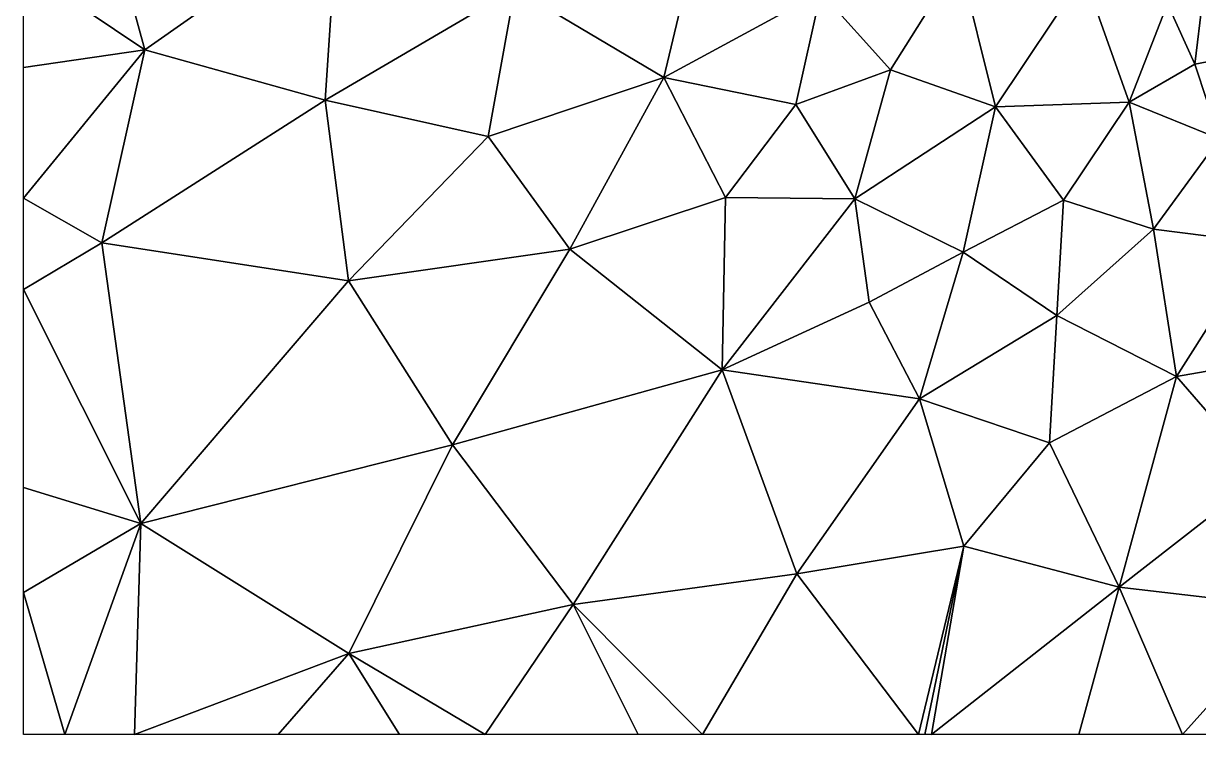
# Model space of a CAD drawing. Extents: x 993 to 3979, y 358 to 2875.
# Drawn here: x 993 to 1988, y 358 to 960 of the extents above; entities that cross this region are included whole.
import ezdxf

# ---------------------------------------------------------------- set-up
doc = ezdxf.new("R2010")
doc.units = 0
doc.header["$MEASUREMENT"] = 0

msp = doc.modelspace()

# ---------------------------------------------------------------- linework, layer by layer
at = {"layer": 'modelTopoOuterCoarse_ts', "color": 42}
for points in [[(1408.83, 989.59, 2316.29), (1573.08, 1074.16, 2335.81), (1535.15, 914.41, 2348.81), (1408.83, 989.59, 2316.29)], [(1573.08, 1074.16, 2335.81), (1668.19, 986.75, 2357.33), (1535.15, 914.41, 2348.81), (1573.08, 1074.16, 2335.81)], [(1063.24, 1055.73, 2296.8), (1095.34, 937.84, 2290.75), (992.59, 1007.01, 2297.22), (1063.24, 1055.73, 2296.8)], [(1063.24, 1055.73, 2296.8), (1258.5, 1052.59, 2297.75), (1095.34, 937.84, 2290.75), (1063.24, 1055.73, 2296.8)], [(1248.25, 895.47, 2307.05), (1095.34, 937.84, 2290.75), (1258.5, 1052.59, 2297.75), (1248.25, 895.47, 2307.05)], [(1408.83, 989.59, 2316.29), (1248.25, 895.47, 2307.05), (1258.5, 1052.59, 2297.75), (1408.83, 989.59, 2316.29)], [(992.59, 1007.01, 2297.22), (1095.34, 937.84, 2290.75), (992.59, 922.95, 2293.69), (992.59, 1007.01, 2297.22)], [(1668.19, 986.75, 2357.33), (1785.26, 1013.46, 2376.78), (1727.18, 920.99, 2379.86), (1668.19, 986.75, 2357.33)], [(1727.18, 920.99, 2379.86), (1785.26, 1013.46, 2376.78), (1816.13, 889.55, 2411.02), (1727.18, 920.99, 2379.86)], [(1785.26, 1013.46, 2376.78), (1890.88, 1001.6, 2406.51), (1816.13, 889.55, 2411.02), (1785.26, 1013.46, 2376.78)], [(1816.13, 889.55, 2411.02), (1890.88, 1001.6, 2406.51), (1929.17, 893.54, 2429.03), (1816.13, 889.55, 2411.02)], [(1961.81, 977, 2420.47), (1929.17, 893.54, 2429.03), (1890.88, 1001.6, 2406.51), (1961.81, 977, 2420.47)], [(1386.29, 864.52, 2330.81), (1248.25, 895.47, 2307.05), (1408.83, 989.59, 2316.29), (1386.29, 864.52, 2330.81)], [(1535.15, 914.41, 2348.81), (1386.29, 864.52, 2330.81), (1408.83, 989.59, 2316.29), (1535.15, 914.41, 2348.81)], [(1535.15, 914.41, 2348.81), (1668.19, 986.75, 2357.33), (1647.03, 891.69, 2371.18), (1535.15, 914.41, 2348.81)], [(1668.19, 986.75, 2357.33), (1727.18, 920.99, 2379.86), (1647.03, 891.69, 2371.18), (1668.19, 986.75, 2357.33)], [(1961.81, 977, 2420.47), (1984.92, 925.93, 2419.62), (1929.17, 893.54, 2429.03), (1961.81, 977, 2420.47)], [(1991.53, 979.5, 2432.61), (1984.92, 925.93, 2419.62), (1961.81, 977, 2420.47), (1991.53, 979.5, 2432.61)], [(2038.53, 936.03, 2447.84), (1984.92, 925.93, 2419.62), (1991.53, 979.5, 2432.61), (2038.53, 936.03, 2447.84)], [(1095.34, 937.84, 2290.75), (992.59, 812.49, 2304.97), (992.59, 922.95, 2293.69), (1095.34, 937.84, 2290.75)], [(1095.34, 937.84, 2290.75), (1059.09, 774.56, 2307.92), (992.59, 812.49, 2304.97), (1095.34, 937.84, 2290.75)], [(1095.34, 937.84, 2290.75), (1248.25, 895.47, 2307.05), (1059.09, 774.56, 2307.92), (1095.34, 937.84, 2290.75)], [(2005.95, 862.51, 2451.46), (1984.92, 925.93, 2419.62), (2038.53, 936.03, 2447.84), (2005.95, 862.51, 2451.46)], [(2005.95, 862.51, 2451.46), (1929.17, 893.54, 2429.03), (1984.92, 925.93, 2419.62), (2005.95, 862.51, 2451.46)], [(1696.8, 811.83, 2409.8), (1647.03, 891.69, 2371.18), (1727.18, 920.99, 2379.86), (1696.8, 811.83, 2409.8)], [(1816.13, 889.55, 2411.02), (1696.8, 811.83, 2409.8), (1727.18, 920.99, 2379.86), (1816.13, 889.55, 2411.02)], [(1386.29, 864.52, 2330.81), (1535.15, 914.41, 2348.81), (1455.3, 769.25, 2373.14), (1386.29, 864.52, 2330.81)], [(1455.3, 769.25, 2373.14), (1535.15, 914.41, 2348.81), (1587.21, 812.99, 2384.75), (1455.3, 769.25, 2373.14)], [(1535.15, 914.41, 2348.81), (1647.03, 891.69, 2371.18), (1587.21, 812.99, 2384.75), (1535.15, 914.41, 2348.81)], [(1059.09, 774.56, 2307.92), (1248.25, 895.47, 2307.05), (1268.03, 742.48, 2345.15), (1059.09, 774.56, 2307.92)], [(1248.25, 895.47, 2307.05), (1386.29, 864.52, 2330.81), (1268.03, 742.48, 2345.15), (1248.25, 895.47, 2307.05)], [(1647.03, 891.69, 2371.18), (1696.8, 811.83, 2409.8), (1587.21, 812.99, 2384.75), (1647.03, 891.69, 2371.18)], [(1788.56, 766.61, 2450.02), (1696.8, 811.83, 2409.8), (1816.13, 889.55, 2411.02), (1788.56, 766.61, 2450.02)], [(1816.13, 889.55, 2411.02), (1873.68, 810.71, 2449.72), (1788.56, 766.61, 2450.02), (1816.13, 889.55, 2411.02)], [(1873.68, 810.71, 2449.72), (1816.13, 889.55, 2411.02), (1929.17, 893.54, 2429.03), (1873.68, 810.71, 2449.72)], [(1949.92, 785.99, 2479.23), (1873.68, 810.71, 2449.72), (1929.17, 893.54, 2429.03), (1949.92, 785.99, 2479.23)], [(2005.95, 862.51, 2451.46), (1949.92, 785.99, 2479.23), (1929.17, 893.54, 2429.03), (2005.95, 862.51, 2451.46)], [(1455.3, 769.25, 2373.14), (1268.03, 742.48, 2345.15), (1386.29, 864.52, 2330.81), (1455.3, 769.25, 2373.14)], [(2005.95, 862.51, 2451.46), (2041.3, 774.45, 2509.13), (1949.92, 785.99, 2479.23), (2005.95, 862.51, 2451.46)], [(1059.09, 774.56, 2307.92), (992.59, 734.92, 2305.04), (992.59, 812.49, 2304.97), (1059.09, 774.56, 2307.92)], [(1455.3, 769.25, 2373.14), (1587.21, 812.99, 2384.75), (1584.42, 667.04, 2443.29), (1455.3, 769.25, 2373.14)], [(1696.8, 811.83, 2409.8), (1584.42, 667.04, 2443.29), (1587.21, 812.99, 2384.75), (1696.8, 811.83, 2409.8)], [(1584.42, 667.04, 2443.29), (1696.8, 811.83, 2409.8), (1709.08, 724.22, 2447.48), (1584.42, 667.04, 2443.29)], [(1709.08, 724.22, 2447.48), (1696.8, 811.83, 2409.8), (1788.56, 766.61, 2450.02), (1709.08, 724.22, 2447.48)], [(1788.56, 766.61, 2450.02), (1873.68, 810.71, 2449.72), (1868.01, 713.1, 2496.39), (1788.56, 766.61, 2450.02)], [(1873.68, 810.71, 2449.72), (1949.92, 785.99, 2479.23), (1868.01, 713.1, 2496.39), (1873.68, 810.71, 2449.72)], [(1969.48, 661.28, 2554.42), (1868.01, 713.1, 2496.39), (1949.92, 785.99, 2479.23), (1969.48, 661.28, 2554.42)], [(2041.3, 774.45, 2509.13), (1969.48, 661.28, 2554.42), (1949.92, 785.99, 2479.23), (2041.3, 774.45, 2509.13)], [(1092, 537.02, 2384.21), (992.59, 734.92, 2305.04), (1059.09, 774.56, 2307.92), (1092, 537.02, 2384.21)], [(1268.03, 742.48, 2345.15), (1092, 537.02, 2384.21), (1059.09, 774.56, 2307.92), (1268.03, 742.48, 2345.15)], [(1356.06, 603.43, 2415.12), (1268.03, 742.48, 2345.15), (1455.3, 769.25, 2373.14), (1356.06, 603.43, 2415.12)], [(1584.42, 667.04, 2443.29), (1356.06, 603.43, 2415.12), (1455.3, 769.25, 2373.14), (1584.42, 667.04, 2443.29)], [(1788.56, 766.61, 2450.02), (1751.64, 642.43, 2497.26), (1709.08, 724.22, 2447.48), (1788.56, 766.61, 2450.02)], [(1788.56, 766.61, 2450.02), (1868.01, 713.1, 2496.39), (1751.64, 642.43, 2497.26), (1788.56, 766.61, 2450.02)], [(1969.48, 661.28, 2554.42), (2041.3, 774.45, 2509.13), (2092.54, 682.89, 2589.04), (1969.48, 661.28, 2554.42)], [(1268.03, 742.48, 2345.15), (1356.06, 603.43, 2415.12), (1092, 537.02, 2384.21), (1268.03, 742.48, 2345.15)], [(1092, 537.02, 2384.21), (992.59, 567.27, 2353.84), (992.59, 734.92, 2305.04), (1092, 537.02, 2384.21)], [(1584.42, 667.04, 2443.29), (1709.08, 724.22, 2447.48), (1751.64, 642.43, 2497.26), (1584.42, 667.04, 2443.29)], [(1751.64, 642.43, 2497.26), (1868.01, 713.1, 2496.39), (1861.93, 605.33, 2547.5), (1751.64, 642.43, 2497.26)], [(1861.93, 605.33, 2547.5), (1868.01, 713.1, 2496.39), (1969.48, 661.28, 2554.42), (1861.93, 605.33, 2547.5)], [(2042.33, 577.66, 2620.52), (1969.48, 661.28, 2554.42), (2092.54, 682.89, 2589.04), (2042.33, 577.66, 2620.52)], [(1356.06, 603.43, 2415.12), (1584.42, 667.04, 2443.29), (1458.24, 468.4, 2498.63), (1356.06, 603.43, 2415.12)], [(1584.42, 667.04, 2443.29), (1647.78, 494.28, 2532.7), (1458.24, 468.4, 2498.63), (1584.42, 667.04, 2443.29)], [(1647.78, 494.28, 2532.7), (1584.42, 667.04, 2443.29), (1751.64, 642.43, 2497.26), (1647.78, 494.28, 2532.7)], [(1861.93, 605.33, 2547.5), (1969.48, 661.28, 2554.42), (1920.72, 482.99, 2611.3), (1861.93, 605.33, 2547.5)], [(1969.48, 661.28, 2554.42), (2042.33, 577.66, 2620.52), (1920.72, 482.99, 2611.3), (1969.48, 661.28, 2554.42)], [(1751.64, 642.43, 2497.26), (1789.32, 517.67, 2562.42), (1647.78, 494.28, 2532.7), (1751.64, 642.43, 2497.26)], [(1789.32, 517.67, 2562.42), (1751.64, 642.43, 2497.26), (1861.93, 605.33, 2547.5), (1789.32, 517.67, 2562.42)], [(1356.06, 603.43, 2415.12), (1268.23, 426.72, 2474.67), (1092, 537.02, 2384.21), (1356.06, 603.43, 2415.12)], [(1268.23, 426.72, 2474.67), (1356.06, 603.43, 2415.12), (1458.24, 468.4, 2498.63), (1268.23, 426.72, 2474.67)], [(1920.72, 482.99, 2611.3), (1789.32, 517.67, 2562.42), (1861.93, 605.33, 2547.5), (1920.72, 482.99, 2611.3)], [(2042.33, 577.66, 2620.52), (2070.85, 465.4, 2661.22), (1920.72, 482.99, 2611.3), (2042.33, 577.66, 2620.52)], [(1092, 537.02, 2384.21), (992.59, 478.47, 2382.8), (992.59, 567.27, 2353.84), (1092, 537.02, 2384.21)], [(1092, 537.02, 2384.21), (1027.6, 358.24, 2452.11), (992.59, 478.47, 2382.8), (1092, 537.02, 2384.21)], [(1092, 537.02, 2384.21), (1086.62, 358.24, 2469.92), (1027.6, 358.24, 2452.11), (1092, 537.02, 2384.21)], [(1092, 537.02, 2384.21), (1268.23, 426.72, 2474.67), (1086.62, 358.24, 2469.92), (1092, 537.02, 2384.21)], [(1789.32, 517.67, 2562.42), (1750.93, 358.24, 2603.81), (1647.78, 494.28, 2532.7), (1789.32, 517.67, 2562.42)], [(1789.32, 517.67, 2562.42), (1756.12, 358.24, 2605.17), (1750.93, 358.24, 2603.81), (1789.32, 517.67, 2562.42)], [(1789.32, 517.67, 2562.42), (1761.84, 358.24, 2606.81), (1756.12, 358.24, 2605.17), (1789.32, 517.67, 2562.42)], [(1920.72, 482.99, 2611.3), (1761.84, 358.24, 2606.81), (1789.32, 517.67, 2562.42), (1920.72, 482.99, 2611.3)], [(1647.78, 494.28, 2532.7), (1567.92, 358.24, 2566.76), (1458.24, 468.4, 2498.63), (1647.78, 494.28, 2532.7)], [(1567.92, 358.24, 2566.76), (1647.78, 494.28, 2532.7), (1750.93, 358.24, 2603.81), (1567.92, 358.24, 2566.76)], [(992.59, 478.47, 2382.8), (1027.6, 358.24, 2452.11), (992.59, 358.24, 2441.54), (992.59, 478.47, 2382.8)], [(1761.84, 358.24, 2606.81), (1920.72, 482.99, 2611.3), (1886.78, 358.24, 2638.32), (1761.84, 358.24, 2606.81)], [(1886.78, 358.24, 2638.32), (1920.72, 482.99, 2611.3), (1974.35, 358.24, 2653.3), (1886.78, 358.24, 2638.32)], [(1974.35, 358.24, 2653.3), (1920.72, 482.99, 2611.3), (2070.85, 465.4, 2661.22), (1974.35, 358.24, 2653.3)], [(1383.62, 358.24, 2531.1), (1268.23, 426.72, 2474.67), (1458.24, 468.4, 2498.63), (1383.62, 358.24, 2531.1)], [(1458.24, 468.4, 2498.63), (1513.33, 358.24, 2554.06), (1383.62, 358.24, 2531.1), (1458.24, 468.4, 2498.63)], [(1458.24, 468.4, 2498.63), (1567.92, 358.24, 2566.76), (1513.33, 358.24, 2554.06), (1458.24, 468.4, 2498.63)], [(2004.86, 358.24, 2662.72), (1974.35, 358.24, 2653.3), (2070.85, 465.4, 2661.22), (2004.86, 358.24, 2662.72)], [(1086.62, 358.24, 2469.92), (1268.23, 426.72, 2474.67), (1208.39, 358.24, 2495.41), (1086.62, 358.24, 2469.92)], [(1208.39, 358.24, 2495.41), (1268.23, 426.72, 2474.67), (1311.07, 358.24, 2514.85), (1208.39, 358.24, 2495.41)], [(1383.62, 358.24, 2531.1), (1311.07, 358.24, 2514.85), (1268.23, 426.72, 2474.67), (1383.62, 358.24, 2531.1)]]:
    msp.add_3dface(points, dxfattribs=at)

doc.saveas('drawing.dxf')
